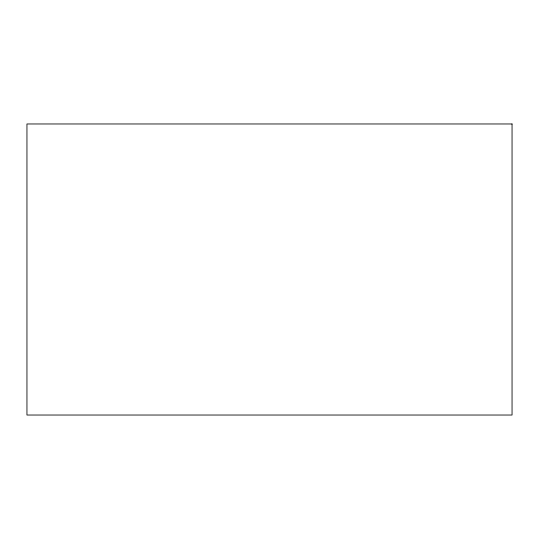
<?xml version="1.0" encoding="UTF-8"?>
<svg xmlns="http://www.w3.org/2000/svg" width="539" height="539" viewBox="0 0 539 539"><rect width="100%" height="100%" fill="white"/><g stroke="black" fill="none" stroke-linecap="round" stroke-linejoin="round"><path stroke-width="0.81" d="M512.05 123.97L26.95 123.97L26.95 415.03L512.05 415.03L512.05 123.97"/></g></svg>
